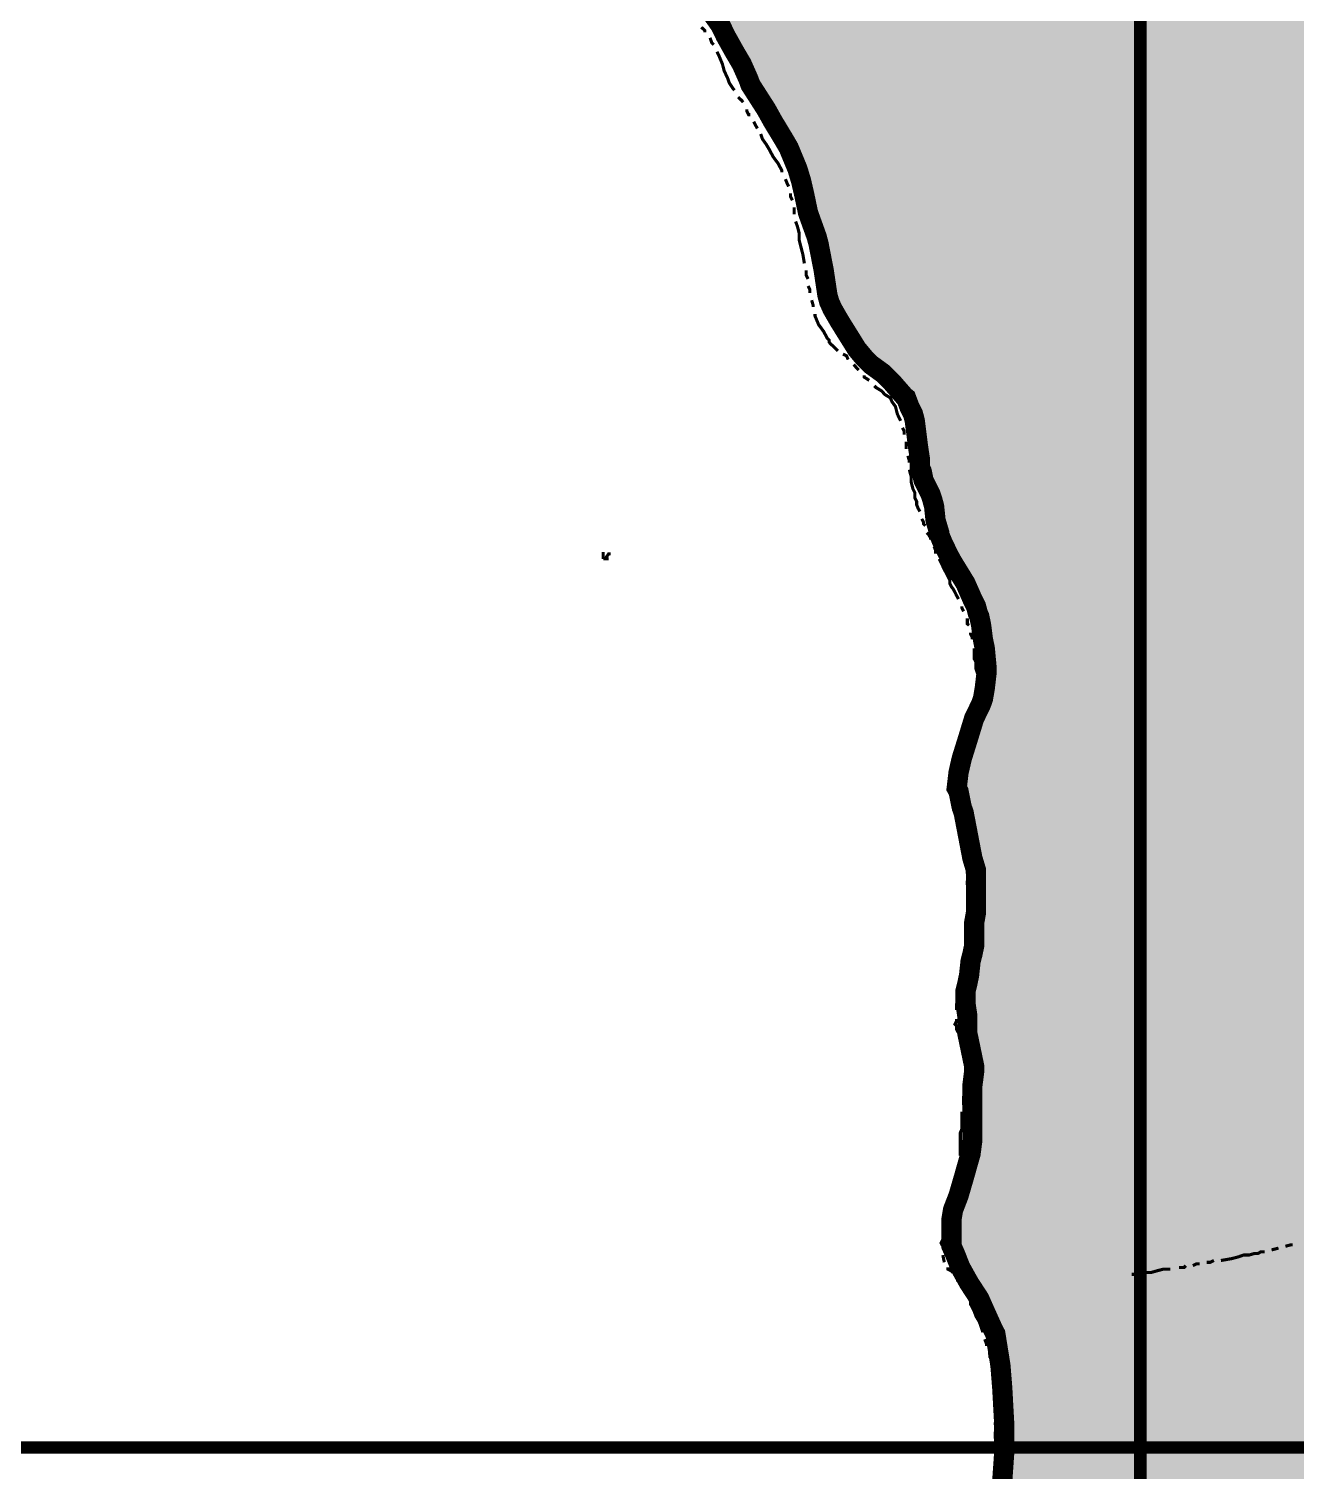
# Model space of a CAD drawing. Header units: millimetres. Extents: x 10 to 1080, y 12 to 847.
# Drawn here: x 516.2 to 577.5, y 220.6 to 290.4 of the extents above; entities that cross this region are included whole.
import ezdxf

# ---------------------------------------------------------------- set-up
doc = ezdxf.new("R2010")
doc.units = ezdxf.units.MM

msp = doc.modelspace()

# ---------------------------------------------------------------- hatches: boundary and pattern name
at = {"layer": 'H', "linetype": 'CONTINUOUS'}
msp.add_hatch(color=256, dxfattribs=at).paths.add_polyline_path([(802.375, 724.076), (804.333, 708.572), (819.82, 705.362), (834.637, 704.674), (846.243, 705.362), (859.861, 713.74), (871.467, 723.388), (876.635, 727.287), (891.452, 733.125), (894.662, 722.806), (899.231, 711.2), (902.458, 678.268), (906.939, 654.985), (912.777, 635.6), (903.041, 631.79), (870.797, 623.394), (843.703, 613.075), (834.037, 605.614), (852.17, 570.142), (848.607, 566.244), (849.207, 566.244), (834.637, 551.692), (840.475, 538.815), (802.711, 488.438), (802.217, 489.126), (800.435, 493.007), (798.83, 497.082), (795.355, 502.25), (792.215, 505.213), (789.005, 508.088), (786.289, 511.722), (784.437, 515.532), (783.078, 519.677), (782.391, 521.723), (780.874, 525.78), (778.334, 530.348), (775.794, 533.735), (773.007, 536.875), (769.955, 539.75), (766.727, 542.378), (763.27, 544.83), (759.707, 547.123), (755.985, 549.24), (754.115, 550.333), (752.263, 551.356), (750.305, 552.45), (748.365, 553.473), (746.407, 554.478), (744.467, 555.502), (742.615, 556.507), (740.657, 557.618), (739.652, 558.13), (732.525, 556.436), (732.79, 544.583), (726.264, 530.86), (723.142, 524.334), (722.207, 519.765), (722.877, 514.015), (725.593, 511.052), (734.219, 509.182), (736.177, 508.935), (733.302, 494.965), (732.278, 489.126), (728.98, 480.236), (737.605, 465.243), (747.518, 446.193), (733.548, 450.338), (730.409, 438.062), (720.76, 407.158), (717.885, 398.268), (714.745, 388.108), (713.475, 387.174), (712.047, 376.096), (715.945, 344.77), (716.615, 324.026), (716.439, 318.682), (723.388, 318.435), (731.608, 319.705), (737.358, 321.557), (743.373, 323.25), (749.635, 324.273), (754.962, 326.39), (761.488, 331.47), (750.641, 308.786), (742.95, 291.677), (741.257, 289.313), (754.715, 277.195), (760.801, 272.292), (760.73, 272.115), (769.444, 264.583), (777.487, 249.678), (794.597, 237.155), (804.333, 230.293), (811.777, 224.032), (798.054, 219.957), (781.473, 215.988), (770.043, 212.602), (757.502, 208.033), (746.072, 201.172), (734.06, 195.404), (725.082, 194.91), (725.258, 194.134), (725.593, 192.105), (725.752, 188.048), (725.17, 184.062), (724.905, 183.392), (714.587, 181.698), (699.17, 173.743), (696.295, 178.312), (682.078, 173.143), (680.879, 176.53), (652.868, 161.713), (660.647, 138.007), (660.4, 137.83), (656.749, 135.467), (653.203, 133.103), (649.552, 130.722), (645.918, 128.358), (642.285, 125.977), (638.634, 123.702), (635, 121.32), (631.349, 118.957), (627.803, 116.664), (624.152, 114.3), (620.942, 115.394), (619.584, 117.51), (618.402, 119.556), (617.22, 121.744), (616.038, 123.702), (614.68, 125.977), (613.569, 128.27), (612.299, 130.475), (610.958, 132.415), (609.424, 134.197), (608.154, 136.066), (606.795, 138.254), (605.367, 140.035), (603.673, 143.087), (601.892, 144.445), (599.863, 145.715), (598.17, 147.496), (596.724, 149.26), (595.118, 151.042), (593.513, 152.647), (591.22, 153.846), (589.439, 155.187), (587.675, 156.545), (586.052, 158.415), (585.717, 160.778), (585.047, 162.895), (584.112, 165.1), (582.172, 166.194), (580.549, 167.887), (579.543, 169.845), (578.785, 171.962), (577.762, 173.902), (576.668, 175.772), (575.398, 177.553), (573.775, 178.982), (571.659, 182.457), (568.784, 186.778), (566.932, 189.988), (565.82, 194.486), (564.462, 203.87), (563.704, 208.527), (563.88, 211.332), (563.704, 215.477), (563.457, 217.77), (563.28, 220.133), (563.368, 222.426), (563.28, 224.614), (562.857, 227.418), (561.675, 229.694), (560.828, 232.586), (561.428, 234.774), (561.852, 237.825), (561.922, 240.206), (561.587, 242.658), (561.763, 245.286), (562.01, 247.65), (561.852, 250.278), (561.164, 254.423), (561.922, 257.052), (562.522, 259.256), (562.275, 261.532), (561.499, 263.56), (560.405, 265.518), (559.805, 267.882), (559.223, 270.175), (557.953, 273.297), (556.26, 274.92), (554.814, 277.53), (554.39, 280), (553.72, 282.363), (552.962, 284.656), (551.85, 286.508), (550.668, 288.713), (549.222, 291.165), (547.194, 292.947), (545.412, 294.552), (543.56, 296.422), (543.719, 298.697), (542.537, 300.655), (540.42, 302.348), (538.057, 304.976), (535.34, 306.405), (532.553, 307.763), (530.26, 309.545), (528.232, 310.903), (526.874, 312.755), (526.45, 314.872), (524.51, 315.807), (522.305, 316.054), (518.248, 316.565), (515.779, 316.9), (513.592, 317.324), (511.387, 317.923), (508.935, 318.17), (507.153, 316.988), (506.465, 314.96), (505.037, 313.267), (503.255, 311.997), (501.897, 310.303), (500.292, 308.698), (498.422, 307.587), (496.658, 306.07), (495.212, 304.377), (494.453, 302.348), (493.942, 299.896), (493.607, 297.603), (493.942, 295.24), (494.453, 293.123), (495.212, 290.83), (495.723, 288.625), (494.03, 286.508), (493.342, 284.304), (491.649, 281.693), (489.462, 280.846), (485.14, 280.423), (481.577, 280.582), (479.637, 281.852), (478.102, 283.457), (476.673, 285.08), (475.068, 286.773), (472.863, 287.267), (470.658, 286.685), (468.965, 285.238), (467.184, 283.88), (465.067, 282.875), (463.462, 281.34), (464.732, 279.488), (466.602, 278.306), (468.63, 277.372), (469.724, 275.502), (468.877, 273.385), (467.095, 272.027), (463.973, 269.663), (462.104, 268.058), (460.075, 266.876), (457.958, 266.1), (455.665, 265.606), (452.702, 266.277), (450.674, 267.212), (448.469, 267.635), (444.835, 268.482), (442.718, 268.993), (440.514, 268.393), (436.792, 268.217), (434.763, 268.905), (432.805, 269.998), (431.465, 271.78), (432.647, 273.72), (433.405, 275.925), (433.317, 278.218), (432.805, 280.335), (432.894, 282.963), (431.959, 285.327), (428.925, 284.568), (426.72, 283.88), (424.603, 283.457), (421.375, 283.968), (419.188, 284.392), (417.072, 284.903), (415.025, 285.926), (412.838, 286.685), (410.792, 287.62), (409.698, 289.56), (409.875, 291.765), (410.298, 293.97), (410.298, 296.157), (409.61, 298.203), (408.252, 300.143), (406.4, 301.66), (404.53, 303.107), (402.837, 304.712), (400.897, 305.823), (399.715, 307.675), (400.297, 309.792), (399.962, 311.997), (397.845, 313.355), (395.905, 314.537), (394.547, 316.318), (393.1, 318.1), (391.672, 319.793), (390.225, 321.398), (388.108, 322.668), (386.592, 324.185), (385.057, 325.878), (383.452, 327.325), (381.582, 328.595), (379.465, 329.265), (378.125, 331.047), (378.037, 333.252), (377.349, 335.368), (375.92, 336.973), (374.05, 338.332), (372.11, 339.425), (370.152, 340.536), (368.035, 341.383), (365.919, 341.965), (363.555, 341.63), (361.615, 340.607), (359.745, 338.914), (357.875, 337.82), (355.935, 336.797), (353.818, 335.703), (351.878, 334.522), (350.255, 332.652), (348.915, 330.8), (347.98, 328.754), (347.133, 326.637), (345.599, 325.032), (343.323, 324.785), (340.184, 324.785), (337.732, 325.367), (335.615, 324.185), (334.522, 322.333), (334.433, 320.128), (334.098, 317.923), (332.899, 315.807), (331.805, 313.866), (330.958, 311.75), (330.712, 309.545), (330.288, 307.252), (329.935, 304.976), (329.688, 302.683), (329.018, 300.39), (328.083, 298.203), (327.325, 296.157), (327.06, 293.97), (328.665, 292.347), (329.935, 290.583), (328.665, 288.802), (326.39, 287.955), (323.25, 287.778), (321.045, 288.29), (319.864, 290.23), (318.682, 292.276), (316.812, 293.705), (314.025, 294.975), (311.732, 295.487), (309.615, 295.91), (307.763, 297.092), (306.405, 299.05), (305.47, 300.99), (304.712, 303.107), (303.689, 305.135), (301.995, 306.405), (300.302, 307.852), (298.962, 309.545), (297.268, 307.94), (296.422, 305.894), (293.282, 304.2), (291.5, 305.558), (289.648, 306.828), (287.69, 307.852), (287.267, 309.968), (287.69, 312.173), (285.75, 313.09), (283.457, 313.602), (281.34, 314.202), (279.224, 315.295), (278.642, 317.5), (277.954, 319.617), (276.013, 321.222), (274.144, 319.793), (272.874, 317.923), (269.998, 319.193), (268.217, 320.64), (266.435, 321.98), (263.984, 324.45), (262.202, 325.72), (260.862, 327.484), (261.108, 329.688), (261.867, 331.893), (262.714, 334.01), (262.467, 337.644), (261.532, 339.602), (260.597, 341.718), (258.992, 343.323), (255.94, 345.352), (253.065, 346.71), (251.195, 347.892), (249.167, 348.827), (248.92, 351.032), (250.19, 352.884), (251.707, 354.842), (254.088, 354.93), (255.782, 356.358), (257.969, 356.623), (260.174, 357.117), (261.444, 359.234), (261.779, 361.527), (261.62, 363.732), (260.438, 365.584), (258.992, 367.277), (256.117, 367.63), (255.429, 369.746), (254.088, 371.44), (252.307, 372.957), (250.525, 374.227), (248.497, 374.826), (247.138, 376.767), (248.162, 378.707), (247.385, 381), (245.78, 382.517), (245.622, 384.81), (244.687, 386.75), (243.575, 388.796), (242.235, 390.56), (241.035, 392.43), (239.518, 394.212), (239.43, 396.416), (240.453, 398.533), (240.612, 401.144), (240.788, 403.86), (239.43, 405.888), (238.584, 408.005), (236.467, 409.452), (235.038, 411.304), (233.08, 412.838), (233.168, 415.202), (234.103, 417.318), (235.462, 419.276), (236.978, 421.04), (238.072, 422.998), (237.825, 425.274), (237.49, 427.902), (236.22, 429.683), (234.527, 431.377), (232.657, 433.246), (230.628, 434.587), (229.182, 436.28), (227.489, 437.815), (226.219, 439.667), (224.79, 441.537), (223.943, 443.742), (222.92, 445.77), (220.98, 447.216), (218.775, 448.557), (216.57, 449.827), (214.365, 450.25), (212.249, 450.427), (209.797, 450.515), (206.163, 450.427), (203.87, 451.026), (201.595, 450.338), (199.972, 448.31), (201.665, 446.705), (199.549, 444.588), (196.938, 445.347), (194.822, 445.435), (192.105, 444.923), (189.054, 445.012), (187.202, 443.406), (184.908, 442.472), (182.88, 441.113), (181.01, 439.596), (179.317, 438.15), (177.288, 437.056), (175.084, 436.457), (173.055, 435.522), (170.762, 434.675), (168.575, 434.852), (166.793, 436.545), (165.947, 438.82), (165.259, 440.937), (163.142, 442.048), (160.955, 442.56), (158.574, 442.383), (156.369, 441.713), (154.005, 440.778), (151.377, 440.267), (148.59, 440.267), (146.385, 439.843), (145.45, 437.727), (145.115, 435.522), (142.663, 436.122), (142.152, 438.326), (140.458, 439.932), (138.43, 441.113), (136.472, 442.207), (134.285, 442.807), (131.745, 442.048), (128.605, 441.537), (126.153, 441.872), (123.525, 441.784), (121.497, 442.983), (120.05, 444.588), (117.775, 445.012), (116.082, 446.528), (116.152, 448.822), (114.124, 450.938), (112.607, 453.214), (111.425, 454.995), (110.155, 456.777), (108.797, 458.47), (107.527, 460.252), (106.257, 461.945), (104.898, 463.726), (103.54, 465.42), (102.182, 467.113), (100.842, 468.806), (99.572, 470.57), (98.213, 472.264), (95.585, 475.738), (93.133, 479.213), (90.682, 482.776), (88.477, 486.41), (86.448, 490.132), (84.578, 494.03), (83.062, 498.016), (81.527, 502.92), (80.433, 507.065), (79.498, 511.298), (78.74, 515.532), (78.228, 519.853), (77.805, 524.175), (77.558, 528.496), (77.47, 532.8), (77.558, 534.917), (77.558, 537.122), (77.717, 539.238), (77.893, 541.443), (78.052, 543.56), (78.317, 545.765), (78.564, 547.882), (79.252, 552.115), (80.098, 556.348), (81.192, 560.582), (82.374, 564.727), (84.402, 570.054), (86.448, 573.793), (87.63, 575.645), (117.687, 575.645), (138.007, 572.435), (144.445, 544.23), (141.905, 543.225), (154.764, 537.88), (160.443, 536.028), (171.185, 535.693), (189.318, 535.34), (206.834, 533.912), (226.06, 527.897), (227.842, 532.888), (253.912, 548.552), (259.239, 550.333), (265.677, 550.668), (269.575, 552.115), (277.019, 556.772), (283.122, 559.223), (290.989, 559.982), (306.317, 558.553), (306.652, 558.288), (307.005, 558.624), (310.885, 558.888), (317.659, 563.122), (325.543, 568.113), (333.745, 573.528), (338.825, 576.827), (341.365, 576.756), (344.928, 576.068), (348.492, 574.71), (351.949, 572.858), (355.759, 569.718), (358.228, 566.173), (359.234, 564.303), (360.257, 562.363), (362.462, 558.8), (365.425, 555.925), (369.993, 554.32), (376.255, 554.478), (378.46, 554.902), (380.577, 555.325), (382.782, 555.748), (384.898, 556.013), (387.773, 556.436), (392.007, 557.107), (396.064, 558.042), (400.138, 559.135), (404.107, 560.405), (408.005, 561.852), (411.903, 563.457), (415.713, 565.238), (419.435, 567.09), (423.069, 569.048), (424.18, 569.63), (421.128, 576.333), (406.224, 573.952), (411.057, 595.383), (409.452, 607.06), (401.408, 603.85), (401.832, 611.893), (404.618, 612.74), (404.195, 626.022), (394.882, 630.432), (373.539, 618.737), (369.482, 635.67), (377.19, 651.845), (407.405, 673.276), (407.829, 671.23), (482.177, 704.003), (500.715, 623.323), (501.227, 623.57), (505.372, 625.863), (509.182, 627.892), (512.992, 630.008), (516.802, 632.037), (520.612, 634.065), (522.552, 635.088), (524.422, 636.094), (526.362, 637.117), (528.232, 638.14), (530.172, 639.233), (532.042, 640.256), (534.335, 641.438), (544.495, 629.585), (550.422, 631.613), (546.523, 639.568), (541.532, 645.336), (541.602, 645.407), (545.412, 647.453), (549.222, 649.57), (553.032, 651.598), (556.772, 653.627), (560.582, 655.743), (564.392, 657.772), (568.202, 659.888), (572.012, 661.917), (575.733, 664.034), (579.543, 666.15), (583.353, 668.196), (587.163, 670.313), (590.885, 672.342), (596.724, 674.458), (601.133, 674.458), (603.338, 674.458), (605.455, 674.37), (607.642, 674.194), (609.847, 674.123), (611.964, 674.035), (614.168, 673.858), (616.373, 673.7), (618.49, 673.612), (620.695, 673.435), (622.882, 673.347), (624.999, 673.276), (629.32, 673.188), (633.642, 673.276), (637.875, 673.523), (642.108, 673.947), (646.254, 674.617), (650.399, 675.728), (653.627, 676.734), (657.684, 678.18), (661.67, 679.873), (665.568, 681.743), (669.378, 683.772), (673.1, 685.976), (676.734, 688.252), (680.297, 690.704), (683.683, 693.42), (687.07, 696.136), (690.192, 699.1), (693.332, 702.063), (696.207, 705.273), (699.082, 708.572), (701.71, 711.958), (705.785, 710.53), (709.842, 708.995), (713.74, 707.214), (717.638, 705.362), (721.448, 703.333), (723.988, 701.798), (729.403, 707.302), (742.35, 719.578), (751.999, 718.908), (767.503, 733.725), (785.618, 751.84), (797.207, 740.234), (802.375, 724.076), (802.375, 724.076)])

# ---------------------------------------------------------------- linework, layer by layer
at = {"layer": 'P'}
for points, const_width in [([(569.965, 221.756), (461.927, 221.756), (353.818, 221.756), (353.818, 329.865), (353.818, 437.903), (461.927, 437.903), (569.965, 437.903), (569.965, 329.865), (569.965, 221.756)], 0.602), ([(786.201, 221.756), (678.092, 221.756), (569.965, 221.756), (569.965, 329.865), (569.965, 437.903), (678.092, 437.903), (786.201, 437.903), (786.201, 329.865), (786.201, 221.756)], 0.602), ([(563.192, 219.551), (563.28, 220.133), (563.368, 221.403), (563.368, 221.756), (563.368, 222.426), (563.368, 223.026), (563.28, 224.631), (563.192, 225.725), (562.945, 227.259), (562.857, 227.418), (562.434, 228.353), (562.169, 228.953), (561.675, 229.711), (561.252, 230.47), (560.987, 231.14), (560.828, 231.493), (560.828, 231.652), (560.828, 231.916), (560.828, 232.586), (560.828, 232.833), (560.899, 233.257), (561.164, 233.945), (561.411, 234.791), (561.746, 235.973), (561.834, 236.643), (561.834, 237.331), (561.834, 237.843), (561.834, 239.025), (561.834, 239.272), (561.922, 239.959), (561.922, 240.206), (561.587, 241.812), (561.587, 242.658), (561.499, 243.258), (561.499, 243.505), (561.499, 243.84), (561.587, 244.193), (561.675, 244.616), (561.746, 245.286), (561.834, 245.622), (561.922, 246.045), (561.922, 246.38), (561.922, 246.556), (561.922, 247.156), (562.01, 247.65), (562.01, 248.25), (562.01, 249.096), (562.01, 249.696), (561.834, 250.278), (561.411, 252.483), (561.322, 252.73), (561.164, 253.506), (561.075, 253.665), (561.164, 254.423), (561.322, 255.111), (561.587, 255.958), (561.922, 257.052), (562.01, 257.228), (562.257, 257.739), (562.345, 257.986), (562.434, 258.498), (562.522, 259.256), (562.522, 259.503), (562.434, 260.438), (562.345, 260.862), (562.257, 261.549), (562.169, 261.973), (562.098, 262.132), (562.01, 262.467), (561.834, 262.819), (561.499, 263.578), (560.828, 264.672), (560.652, 265.007), (560.405, 265.518), (560.229, 265.942), (560.229, 266.03), (560.052, 266.629), (559.982, 267.3), (559.894, 267.635), (559.805, 267.899), (559.47, 268.57), (559.382, 268.993), (559.294, 269.169), (559.294, 269.593), (559.206, 270.175), (559.047, 271.445), (558.959, 271.78), (558.782, 272.133), (558.624, 272.556), (558.535, 272.627), (557.936, 273.315), (557.777, 273.473), (557.512, 273.738), (556.93, 274.161), (556.595, 274.496), (556.242, 274.92), (555.396, 276.278), (555.061, 276.86), (554.902, 277.213), (554.814, 277.548), (554.637, 278.73), (554.39, 280), (554.302, 280.335), (553.967, 281.27), (553.879, 281.517), (553.702, 282.363), (553.544, 283.051), (553.367, 283.633), (552.944, 284.656), (552.697, 285.08), (552.185, 285.926), (551.85, 286.526), (551.092, 287.708), (551.004, 287.955), (550.668, 288.713), (550.316, 289.313), (549.892, 290.072), (549.645, 290.583), (549.222, 291.183)], 0.978), ([(549.822, 290.248), (549.645, 290.583), (549.222, 291.183)], 0.151), ([(548.711, 290.495), (548.887, 290.336), (548.887, 290.248)], 0.151), ([(549.981, 289.983), (549.892, 290.072), (549.822, 290.336)], 0.151), ([(549.134, 289.983), (549.222, 289.736), (549.31, 289.648)], 0.151), ([(550.915, 288.043), (550.668, 288.713), (550.316, 289.313), (549.981, 289.983)], 0.151), ([(551.092, 287.796), (550.668, 288.713), (550.316, 289.313), (550.157, 289.736)], 0.151), ([(549.469, 289.313), (549.557, 289.137), (549.734, 288.713), (549.822, 288.378), (549.981, 288.043), (550.069, 287.796), (550.245, 287.532), (550.316, 287.443)], 0.151), ([(551.674, 286.861), (551.092, 287.708), (551.092, 287.708)], 0.151), ([(550.492, 287.108), (550.668, 286.949), (550.739, 286.861)], 0.151), ([(551.427, 287.196), (551.251, 287.443)], 0.151), ([(551.85, 286.597), (551.586, 286.861)], 0.151), ([(550.915, 286.526), (550.915, 286.438), (551.004, 286.262), (551.092, 286.262)], 0.151), ([(552.856, 284.745), (552.697, 285.08), (552.185, 285.926), (551.85, 286.526), (551.85, 286.526)], 0.151), ([(552.185, 286.015), (552.009, 286.262)], 0.151), ([(551.251, 285.926), (551.339, 285.75), (551.427, 285.591)], 0.151), ([(553.279, 283.81), (552.944, 284.656), (552.697, 285.08), (552.362, 285.679)], 0.151), ([(551.586, 285.327), (551.674, 285.08), (551.85, 284.833), (552.009, 284.568), (552.185, 284.233), (552.432, 283.898), (552.609, 283.563), (552.609, 283.475)], 0.151), ([(553.455, 283.386), (553.367, 283.633), (553.032, 284.409)], 0.151), ([(553.544, 283.139), (553.367, 283.475)], 0.151), ([(552.785, 283.139), (552.856, 282.963), (552.944, 282.787)], 0.151), ([(554.055, 281.023), (553.967, 281.27), (553.879, 281.517), (553.702, 282.363), (553.544, 283.051), (553.544, 283.051)], 0.151), ([(553.702, 282.452), (553.632, 282.787)], 0.151), ([(553.032, 282.452), (553.032, 282.293), (553.12, 282.116)], 0.151), ([(553.879, 281.781), (553.791, 282.116)], 0.151), ([(553.208, 281.781), (553.208, 281.605), (553.208, 281.446)], 0.151), ([(554.478, 279.4), (554.39, 280), (554.302, 280.335), (553.967, 281.27), (553.967, 281.446)], 0.151), ([(553.279, 281.093), (553.367, 280.846), (553.455, 280.511), (553.455, 280.176), (553.544, 279.823), (553.632, 279.488), (553.702, 279.065), (553.702, 279.065)], 0.151), ([(554.478, 279.665), (554.39, 280), (554.302, 280.335), (554.126, 280.67)], 0.151), ([(554.902, 277.283), (554.814, 277.548), (554.637, 278.73), (554.478, 279.329)], 0.151), ([(553.791, 278.73), (553.791, 278.483), (553.879, 278.306)], 0.151), ([(554.637, 278.73), (554.549, 279.065)], 0.151), ([(553.879, 277.971), (553.967, 277.795), (553.967, 277.636)], 0.151), ([(554.725, 277.971), (554.725, 278.306)], 0.151), ([(554.055, 277.283), (554.126, 277.036), (554.126, 276.948)], 0.151), ([(554.902, 277.283), (554.814, 277.548), (554.814, 277.636)], 0.151), ([(554.214, 276.613), (554.214, 276.525), (554.39, 276.102), (554.637, 275.766), (554.814, 275.431), (554.902, 275.343), (554.902, 275.255), (554.972, 275.167), (555.149, 275.008), (555.325, 274.832)], 0.151), ([(556.172, 275.167), (555.396, 276.278), (555.061, 276.86), (555.061, 276.948)], 0.151), ([(555.572, 276.013), (555.396, 276.278), (555.061, 276.86), (555.061, 276.948)], 0.151), ([(557.089, 274.073), (556.93, 274.161), (556.595, 274.496), (556.242, 274.92), (555.748, 275.678)], 0.151), ([(555.572, 274.673), (555.748, 274.585), (555.819, 274.408)], 0.151), ([(556.595, 274.585), (556.331, 274.92)], 0.151), ([(557.018, 274.073), (556.93, 274.161), (556.754, 274.32)], 0.151), ([(556.084, 274.161), (556.172, 274.073), (556.331, 273.897)], 0.151), ([(556.595, 273.65), (556.595, 273.562), (556.842, 273.403), (556.842, 273.403)], 0.151), ([(557.601, 273.65), (557.512, 273.738), (557.354, 273.897)], 0.151), ([(558.112, 273.138), (557.936, 273.315), (557.777, 273.473), (557.512, 273.738), (557.354, 273.826)], 0.151), ([(557.089, 273.138), (557.177, 273.05), (557.442, 272.891), (557.601, 272.715), (557.865, 272.556), (557.936, 272.38), (558.112, 272.133), (558.2, 271.78), (558.359, 271.445)], 0.151), ([(558.959, 271.621), (558.959, 271.78), (558.782, 272.133), (558.535, 272.627), (557.936, 273.315), (557.865, 273.403)], 0.151), ([(559.135, 270.933), (559.047, 271.445), (558.959, 271.78), (558.782, 272.133), (558.624, 272.556), (558.535, 272.627), (558.359, 272.803)], 0.151), ([(558.447, 271.11), (558.535, 270.933), (558.535, 270.775)], 0.151), ([(559.135, 270.933), (559.047, 271.286)], 0.151), ([(558.624, 270.439), (558.624, 270.351), (558.624, 270.175), (558.624, 270.087)], 0.151), ([(559.206, 270.263), (559.135, 270.598)], 0.151), ([(559.294, 269.505), (559.294, 269.593), (559.206, 270.175), (559.206, 270.51)], 0.151), ([(558.712, 269.752), (558.782, 269.505), (558.782, 269.416)], 0.151), ([(559.294, 269.593), (559.294, 269.928)], 0.151), ([(558.782, 269.081), (558.871, 268.746), (558.871, 268.482), (558.959, 268.146), (559.047, 267.97), (559.047, 267.723), (559.135, 267.547), (559.135, 267.388), (559.206, 267.212), (559.294, 267.053)], 0.151), ([(559.982, 267.212), (559.982, 267.3), (559.894, 267.635), (559.805, 267.899), (559.47, 268.57), (559.382, 268.993), (559.294, 269.169), (559.294, 269.24)], 0.151), ([(559.982, 267.123), (559.982, 267.3), (559.894, 267.635), (559.805, 267.899), (559.47, 268.57), (559.382, 268.993), (559.294, 269.169), (559.294, 269.169)], 0.151), ([(559.382, 266.7), (559.47, 266.541), (559.47, 266.453), (559.558, 266.365)], 0.151), ([(560.052, 266.541), (560.052, 266.629), (559.982, 266.876)], 0.151), ([(560.317, 265.783), (560.229, 265.942), (560.229, 266.03), (560.052, 266.629), (559.982, 266.788)], 0.151), ([(559.629, 266.03), (559.717, 265.942), (559.805, 265.783), (559.805, 265.695)], 0.151), ([(560.229, 265.853), (560.229, 265.942), (560.141, 266.206)], 0.151), ([(559.982, 265.359), (560.052, 265.183), (560.052, 265.007)], 0.151), ([(560.564, 265.183), (560.405, 265.518)], 0.151), ([(561.499, 263.666), (560.828, 264.672), (560.652, 265.007), (560.405, 265.43)], 0.151), ([(543.966, 264.76), (543.966, 265.007), (543.966, 265.095)], 0.151), ([(543.966, 264.76), (544.23, 264.76)], 0.151), ([(544.054, 264.76), (544.23, 265.007), (544.318, 265.007)], 0.151), ([(560.229, 264.76), (560.317, 264.583), (560.476, 264.248), (560.564, 264.089), (560.652, 263.913), (560.74, 263.737), (560.74, 263.578), (560.828, 263.402), (560.899, 263.313), (560.987, 263.155), (561.075, 262.978), (561.164, 262.819)], 0.151), ([(561.746, 263.066), (561.499, 263.578), (560.828, 264.672), (560.74, 264.936)], 0.151), ([(562.098, 262.308), (562.01, 262.467), (561.834, 262.819), (561.675, 263.313)], 0.151), ([(561.322, 262.467), (561.322, 262.396), (561.411, 262.22)], 0.151), ([(562.098, 262.396), (562.01, 262.467), (561.922, 262.731)], 0.151), ([(561.587, 261.885), (561.587, 261.62), (561.675, 261.549)], 0.151), ([(562.257, 261.708), (562.169, 261.973), (562.169, 262.043)], 0.151), ([(562.434, 259.927), (562.434, 260.438), (562.345, 260.862), (562.257, 261.549), (562.169, 261.973), (562.169, 262.043)], 0.151), ([(561.746, 261.197), (561.746, 261.126), (561.834, 260.95), (561.834, 260.862), (561.834, 260.862)], 0.151), ([(562.345, 261.038), (562.257, 261.373)], 0.151), ([(561.922, 260.438), (561.922, 260.279), (561.922, 260.103), (561.922, 259.927), (562.01, 259.768), (562.01, 259.592), (562.01, 259.433), (562.098, 259.168), (562.098, 259.009), (562.098, 258.833), (562.098, 258.586), (562.098, 258.41), (562.098, 258.41)], 0.151), ([(562.434, 258.586), (562.522, 259.256), (562.522, 259.503), (562.434, 260.438), (562.345, 260.703)], 0.151), ([(562.434, 258.498), (562.522, 259.256), (562.522, 259.503), (562.522, 259.592)], 0.151), ([(562.257, 257.898), (562.345, 257.986), (562.345, 258.233)], 0.151), ([(561.675, 256.205), (561.922, 257.052), (562.01, 257.228), (562.257, 257.739), (562.345, 257.986), (562.345, 258.163)], 0.151), ([(562.01, 258.075), (562.01, 257.986), (561.922, 257.81), (561.922, 257.739)], 0.151), ([(562.01, 257.228), (562.169, 257.563)], 0.151), ([(561.746, 257.387), (561.746, 257.316), (561.675, 257.052), (561.675, 257.052)], 0.151), ([(561.746, 256.54), (561.922, 256.893)], 0.151), ([(561.164, 254.176), (561.164, 254.423), (561.322, 255.111), (561.587, 255.958), (561.675, 256.205)], 0.151), ([(561.499, 256.716), (561.499, 256.628), (561.411, 256.381)], 0.151), ([(561.322, 256.046), (561.252, 255.782), (561.164, 255.358), (561.075, 255.111), (560.987, 254.776), (560.899, 254.512), (560.828, 254.265), (560.828, 254.176), (560.828, 254.088), (560.828, 254)], 0.151), ([(561.252, 254.847), (561.322, 255.111), (561.499, 255.87)], 0.151), ([(561.411, 252.395), (561.411, 252.483), (561.322, 252.73), (561.164, 253.506), (561.075, 253.665), (561.164, 254.423), (561.252, 254.423)], 0.151), ([(560.74, 253.665), (560.74, 253.577), (560.74, 253.418), (560.828, 253.33)], 0.151), ([(561.164, 253.506), (561.075, 253.665), (561.164, 253.841)], 0.151), ([(560.828, 252.906), (560.899, 252.906), (560.899, 252.73), (560.987, 252.571)], 0.151), ([(561.322, 252.818), (561.252, 253.153)], 0.151), ([(561.075, 252.236), (561.164, 252.148), (561.164, 251.972)], 0.151), ([(561.499, 252.148), (561.411, 252.483)], 0.151), ([(561.746, 251.037), (561.499, 252.06)], 0.151), ([(561.322, 251.636), (561.411, 251.389), (561.499, 251.125), (561.499, 250.878), (561.499, 250.702), (561.587, 250.455), (561.587, 250.278), (561.587, 250.031), (561.587, 249.767), (561.587, 249.52), (561.587, 249.52)], 0.151), ([(562.01, 249.696), (561.834, 250.278), (561.587, 251.813)], 0.151), ([(562.01, 248.585), (562.01, 249.096), (562.01, 249.696), (561.834, 250.278), (561.834, 250.702)], 0.151), ([(561.587, 249.185), (561.587, 249.008), (561.675, 248.849)], 0.151), ([(562.01, 249.008), (562.01, 249.096), (562.01, 249.343)], 0.151), ([(561.675, 248.497), (561.675, 248.426), (561.675, 248.073)], 0.151), ([(562.01, 248.25), (562.01, 248.673)], 0.151), ([(561.675, 247.738), (561.675, 247.579), (561.675, 247.403), (561.675, 247.403)], 0.151), ([(561.922, 247.156), (562.01, 247.65), (562.01, 248.25)], 0.151), ([(562.01, 247.579), (562.01, 247.65), (562.01, 247.915)], 0.151), ([(561.587, 247.068), (561.675, 246.892), (561.587, 246.645), (561.675, 246.309), (561.587, 246.133), (561.587, 246.045), (561.587, 245.886), (561.587, 245.71), (561.587, 245.533), (561.499, 245.375), (561.499, 245.11), (561.499, 244.951), (561.499, 244.951)], 0.151), ([(561.746, 245.11), (561.746, 245.286), (561.834, 245.622), (561.922, 246.045), (561.922, 246.38), (561.922, 246.556), (561.922, 247.156), (561.922, 247.227)], 0.151), ([(561.675, 244.687), (561.746, 245.286), (561.834, 245.622), (561.922, 246.045), (561.922, 246.38), (561.922, 246.556), (561.922, 246.803)], 0.151), ([(561.411, 244.616), (561.411, 244.44), (561.322, 244.263), (561.322, 244.263)], 0.151), ([(561.499, 243.346), (561.499, 243.505), (561.499, 243.84), (561.587, 244.193), (561.675, 244.352)], 0.151), ([(561.675, 244.44), (561.675, 244.616), (561.746, 244.775)], 0.151), ([(561.252, 243.928), (561.252, 243.84), (561.252, 243.769), (561.164, 243.593)], 0.151), ([(561.499, 243.769), (561.499, 243.84), (561.587, 244.105)], 0.151), ([(561.075, 243.258), (561.075, 243.17), (561.075, 242.923), (561.075, 242.923)], 0.151), ([(561.499, 243.082), (561.499, 243.258), (561.499, 243.417)], 0.151), ([(561.746, 240.877), (561.587, 241.812), (561.587, 242.658), (561.499, 242.993)], 0.151), ([(561.075, 242.499), (561.075, 242.411), (560.987, 242.235), (561.075, 242.147), (561.075, 241.988), (561.164, 241.812), (561.252, 241.723), (561.322, 241.476), (561.322, 241.388), (561.411, 241.229), (561.499, 240.965), (561.499, 240.718), (561.499, 240.542), (561.499, 240.453)], 0.151), ([(561.834, 240.63), (561.587, 241.812), (561.587, 242.658), (561.587, 242.658)], 0.151), ([(561.499, 240.118), (561.499, 239.959), (561.499, 239.783)], 0.151), ([(561.834, 239.448), (561.922, 239.959), (561.922, 240.206), (561.834, 240.542)], 0.151), ([(561.922, 239.871), (561.922, 239.959), (561.922, 240.206), (561.834, 240.206)], 0.151), ([(561.499, 239.448), (561.411, 239.113), (561.411, 239.113)], 0.151), ([(561.834, 239.183), (561.834, 239.272), (561.834, 239.536)], 0.151), ([(561.411, 238.76), (561.411, 238.425), (561.411, 238.337)], 0.151), ([(561.834, 236.996), (561.834, 237.331), (561.834, 237.843), (561.834, 239.025), (561.834, 239.113)], 0.151), ([(561.834, 238.513), (561.834, 238.848)], 0.151), ([(561.322, 238.002), (561.322, 237.843), (561.322, 237.666), (561.322, 237.49), (561.322, 237.331), (561.322, 237.155), (561.252, 236.996), (561.252, 236.82), (561.252, 236.573), (561.252, 236.308), (561.252, 236.061), (561.252, 235.885)], 0.151), ([(561.746, 236.061), (561.834, 236.643), (561.834, 237.331), (561.834, 237.843), (561.834, 238.178)], 0.151), ([(561.675, 235.638), (561.746, 235.973), (561.834, 236.643), (561.834, 236.643)], 0.151), ([(560.899, 233.257), (561.164, 233.945), (561.411, 234.791), (561.587, 235.303)], 0.151), ([(561.252, 235.55), (561.252, 235.462), (561.252, 235.373), (561.164, 235.215)], 0.151), ([(561.587, 235.303), (561.675, 235.726)], 0.151), ([(561.075, 234.879), (561.075, 234.703), (560.987, 234.527), (560.987, 234.527)], 0.151), ([(561.411, 234.615), (561.411, 234.791), (561.499, 234.95)], 0.151), ([(560.899, 234.192), (560.828, 234.033), (560.828, 233.856), (560.828, 233.856)], 0.151), ([(561.164, 234.033), (561.252, 234.28)], 0.151), ([(560.652, 233.521), (560.564, 233.345), (560.564, 233.186), (560.564, 233.01), (560.476, 232.922), (560.476, 232.675), (560.476, 232.498), (560.405, 232.251), (560.405, 232.075), (560.405, 231.828), (560.317, 231.652), (560.405, 231.493)], 0.151), ([(560.828, 231.563), (560.828, 231.652), (560.828, 231.916), (560.828, 232.586), (560.828, 232.833), (560.899, 233.257), (561.075, 233.68)], 0.151), ([(560.828, 231.916), (560.828, 232.586), (560.828, 232.833), (560.828, 232.922)], 0.151), ([(560.405, 231.069), (560.476, 230.717)], 0.151), ([(561.746, 229.623), (561.675, 229.711), (561.252, 230.47), (560.987, 231.14), (560.828, 231.493), (560.828, 231.493)], 0.151), ([(561.075, 230.893), (560.987, 231.14), (560.899, 231.228)], 0.151), ([(575.98, 231.228), (575.804, 231.228), (575.645, 231.14), (575.469, 231.14), (575.222, 231.069), (574.957, 231.069), (574.71, 230.981), (574.375, 230.893), (573.864, 230.805)], 0.151), ([(576.651, 231.405), (576.315, 231.316), (576.315, 231.316)], 0.151), ([(577.338, 231.563), (577.25, 231.563), (576.986, 231.493)], 0.151), ([(560.652, 230.47), (560.652, 230.382), (560.828, 230.293), (560.899, 230.223)], 0.151), ([(561.411, 230.293), (561.252, 230.47), (561.252, 230.646)], 0.151), ([(571.412, 230.382), (571.059, 230.382), (570.724, 230.293), (570.477, 230.223), (570.142, 230.223), (569.965, 230.135), (569.877, 230.135), (569.63, 230.135), (569.542, 230.135)], 0.151), ([(572.17, 230.558), (572.082, 230.47), (571.835, 230.47)], 0.151), ([(572.841, 230.646), (572.682, 230.646), (572.505, 230.558)], 0.151), ([(573.528, 230.805), (573.352, 230.717), (573.176, 230.717)], 0.151), ([(561.075, 229.87), (561.164, 229.799), (561.322, 229.623), (561.322, 229.623)], 0.151), ([(561.746, 229.711), (561.675, 229.711), (561.587, 229.958)], 0.151), ([(561.499, 229.288), (561.587, 229.112), (561.675, 229.023), (561.746, 228.865), (561.746, 228.688), (561.834, 228.529), (561.922, 228.353), (562.01, 228.106), (562.169, 227.842), (562.257, 227.595), (562.345, 227.33)], 0.151), ([(562.857, 227.506), (562.434, 228.353), (562.169, 228.953), (561.922, 229.376)], 0.151), ([(562.434, 228.353), (562.169, 228.953), (561.922, 229.376)], 0.151), ([(563.104, 226.06), (562.945, 227.259), (562.857, 227.418), (562.592, 228.106)], 0.151), ([(562.434, 226.995), (562.522, 226.748), (562.522, 226.66)], 0.151), ([(563.016, 226.836), (562.945, 227.171)], 0.151), ([(562.592, 226.325), (562.681, 226.325), (562.681, 226.148), (562.769, 226.06)], 0.151), ([(563.104, 226.148), (563.104, 226.483)], 0.151), ([(562.857, 225.725), (562.857, 225.637), (562.945, 225.39), (562.945, 225.302)], 0.151), ([(563.192, 225.39), (563.192, 225.725), (563.192, 225.725)], 0.151), ([(563.28, 224.631), (563.192, 225.725)], 0.151), ([(562.945, 224.966), (563.016, 224.719), (563.016, 224.543), (563.016, 224.367), (563.016, 224.208), (563.016, 224.032), (563.016, 223.873), (563.016, 223.696), (563.016, 223.52), (563.016, 223.361), (563.016, 223.185), (563.016, 223.026), (562.945, 222.938), (562.945, 222.85)], 0.151), ([(563.368, 222.938), (563.368, 223.026), (563.28, 224.631), (563.192, 225.055)], 0.151), ([(563.368, 222.179), (563.368, 222.426), (563.368, 223.026), (563.28, 224.296)], 0.151), ([(569.965, 113.63), (461.927, 113.63), (461.927, 221.756), (569.965, 221.756), (569.965, 113.63)], 0.602), ([(562.945, 222.515), (562.945, 222.426), (562.945, 222.25), (562.945, 222.179)], 0.151), ([(563.368, 222.25), (563.368, 222.426), (563.368, 222.603)], 0.151), ([(563.368, 221.492), (563.368, 221.756), (563.368, 221.915)], 0.151), ([(569.965, 28.769), (569.965, 113.63), (569.965, 221.756), (678.092, 221.756), (786.201, 221.756), (786.201, 113.63), (786.201, 28.769)], 0.602), ([(562.945, 221.827), (562.945, 221.756), (562.945, 221.668), (562.945, 221.492)], 0.151), ([(563.28, 220.733), (563.368, 221.403), (563.368, 221.756), (563.368, 221.827)], 0.151), ([(562.945, 221.156), (562.945, 220.98), (562.945, 220.821), (562.945, 220.733)], 0.151), ([(563.28, 220.821), (563.28, 221.156)], 0.151)]:
    msp.add_lwpolyline(points, dxfattribs=dict(at, const_width=const_width))

doc.saveas('drawing.dxf')
